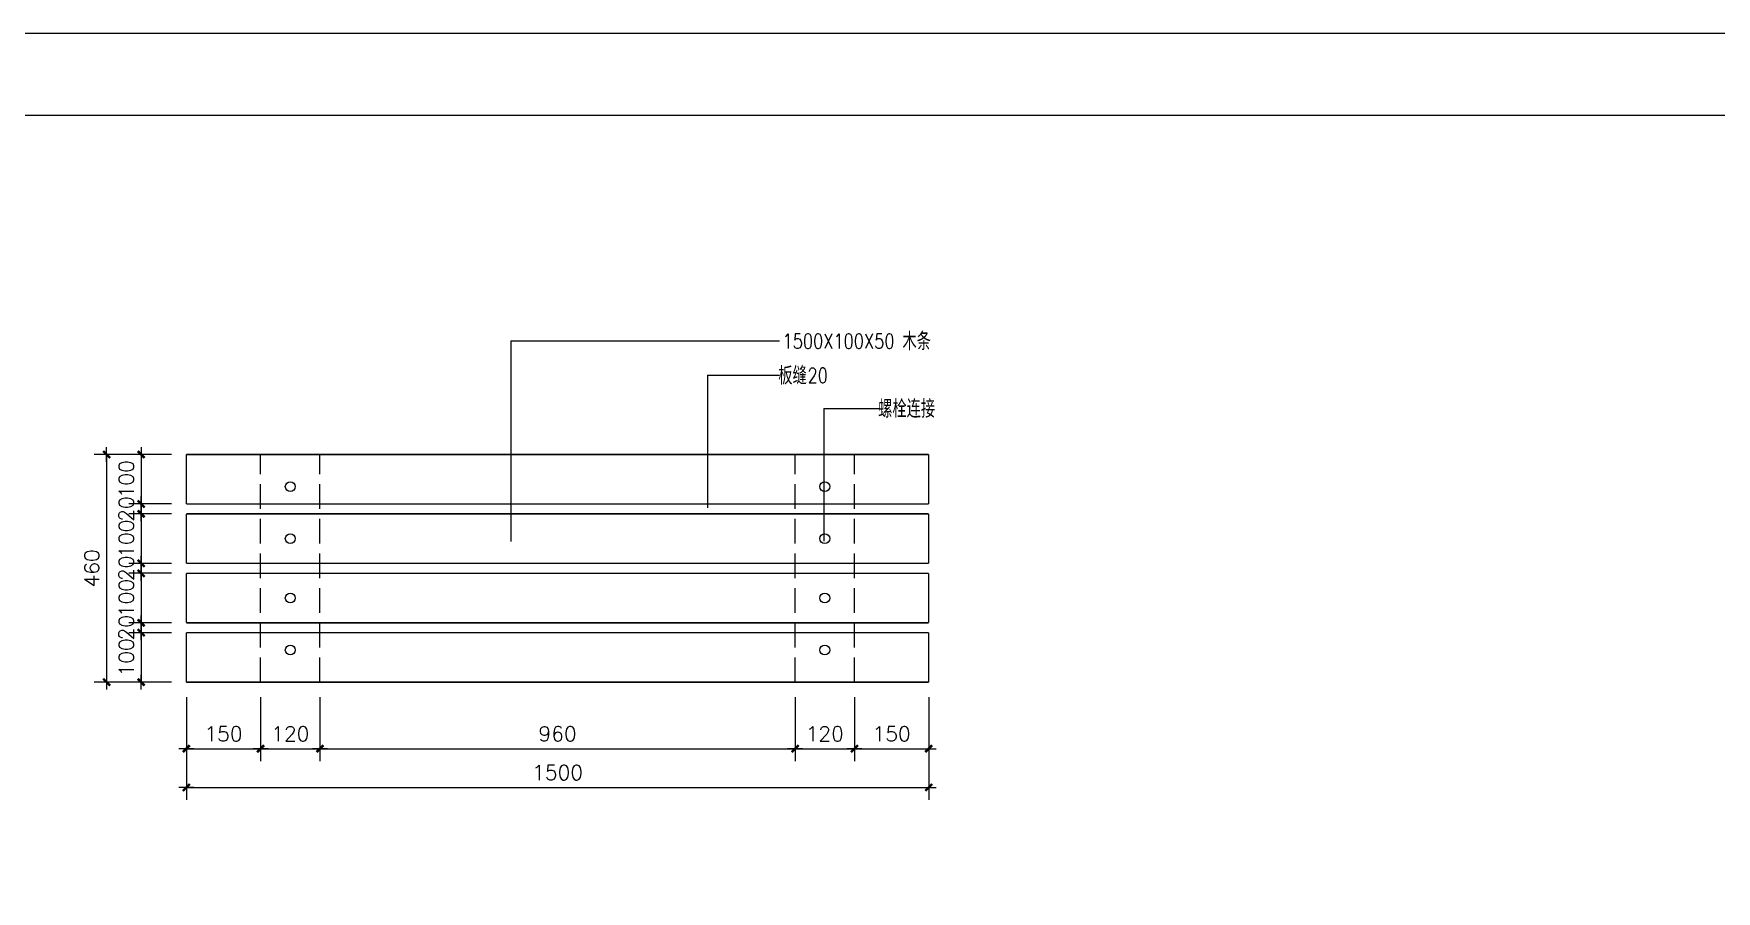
# Model space of a CAD drawing. Extents: x 1035948 to 1665131, y -158296 to 142149.
# Drawn here: x 1200667 to 1204067, y 14286 to 16019 of the extents above; entities that cross this region are included whole.
import ezdxf

# ---------------------------------------------------------------- set-up
doc = ezdxf.new("R2010")
doc.units = 0
doc.header["$LTSCALE"] = 200
doc.header["$MEASUREMENT"] = 0
doc.linetypes.add('ACAD_ISO04W100', pattern=[30.5, 24, -3, 0.5, -3])
doc.linetypes.add('DASH', pattern=[0.35, 0.25, -0.1])
doc.layers.get('0').update_dxf_attribs({"linetype": 'CONTINUOUS'})
doc.layers.get('DEFPOINTS').update_dxf_attribs({"linetype": 'CONTINUOUS'})
for name, color, linetype in [('HATCH', 7, 'CONTINUOUS'), ('PUB_DIM', 3, 'CONTINUOUS'), ('PUB_TEXT', 7, 'CONTINUOUS'), ('ZXX', 6, 'ACAD_ISO04W100')]:
    doc.layers.add(name, color=color, linetype=linetype)
doc.styles.add('_SIMPLEX', font='SIMPLEX.shx', dxfattribs={"width": 0.6})
doc.styles.add('DIM_FONT', font='SIMPLEX.shx', dxfattribs={"width": 0.8})
doc.styles.add('HZ', font='simplex.shx', dxfattribs={"bigfont": 'hztxt.shx'})
doc.dimstyles.new('DIMN10', dxfattribs={"dimscale": 0.1, "dimtxt": 300, "dimasz": 1, "dimexe": 250, "dimexo": 300, "dimgap": 150, "dimtad": 1, "dimdec": 0, "dimzin": 0, "dimdsep": 46, "dimtxsty": 'DIM_FONT', "dimblk": '_DIMX', "dimcen": 0.09, "dimclrt": 7, "dimadec": 0, "dimazin": 0, "dimtfac": 1, "dimtdec": 0, "dimtix": 1, "dimtmove": 2, "dimatfit": 3, "dimldrblk": '_DIMX', "dimfxl": 0, "dimtolj": 1, "dimtzin": 0, "dimarcsym": 0})

# ---------------------------------------------------------------- blocks, each defined once
blk = doc.blocks.new('_DIMX')
blk.add_line((-150, 0), (150, 0))
at = {"const_width": 50}
blk.add_lwpolyline([(-70, -70), (70, 70)], dxfattribs=at)
blk = doc.blocks.new('*D700')
at = {"layer": 'DEFPOINTS', "color": 0}
for p in [(1202325.6, 14708.5), (1202475.6, 14708.5), (1202475.6, 14574.2)]:
    blk.add_point(p, dxfattribs=at)
at = {"layer": 'PUB_DIM', "color": 0, "lineweight": -2}
for p, q in [((1202325.6, 14678.5), (1202325.6, 14549.2)), ((1202475.6, 14678.5), (1202475.6, 14549.2)), ((1202325.7, 14574.2), (1202475.5, 14574.2))]:
    blk.add_line(p, q, dxfattribs=at)
at = {"layer": 'PUB_DIM', "color": 0, "lineweight": -2, "xscale": 0.1, "yscale": 0.1, "zscale": 0.1, "rotation": 180}
blk.add_blockref('_DIMX', (1202325.6, 14574.2), dxfattribs=at)
at = {"layer": 'PUB_DIM', "color": 0, "lineweight": -2, "xscale": 0.1, "yscale": 0.1, "zscale": 0.1}
blk.add_blockref('_DIMX', (1202475.6, 14574.2), dxfattribs=at)
at = {"layer": 'PUB_DIM', "color": 7, "insert": (1202400.6, 14604.2), "char_height": 30, "attachment_point": 5, "style": 'HZ'}
blk.add_mtext('\\A1;150', dxfattribs=at)
blk = doc.blocks.new('*D699')
at = {"layer": 'DEFPOINTS', "color": 0}
for p in [(1202205.6, 14708.5), (1202325.6, 14708.5), (1202325.6, 14574.2)]:
    blk.add_point(p, dxfattribs=at)
at = {"layer": 'PUB_DIM', "color": 0, "lineweight": -2}
for p, q in [((1202205.6, 14678.5), (1202205.6, 14549.2)), ((1202325.6, 14678.5), (1202325.6, 14549.2)), ((1202205.7, 14574.2), (1202325.5, 14574.2))]:
    blk.add_line(p, q, dxfattribs=at)
at = {"layer": 'PUB_DIM', "color": 0, "lineweight": -2, "xscale": 0.1, "yscale": 0.1, "zscale": 0.1, "rotation": 180}
blk.add_blockref('_DIMX', (1202205.6, 14574.2), dxfattribs=at)
at = {"layer": 'PUB_DIM', "color": 0, "lineweight": -2, "xscale": 0.1, "yscale": 0.1, "zscale": 0.1}
blk.add_blockref('_DIMX', (1202325.6, 14574.2), dxfattribs=at)
at = {"layer": 'PUB_DIM', "color": 7, "insert": (1202265.6, 14604.2), "char_height": 30, "attachment_point": 5, "style": 'HZ'}
blk.add_mtext('\\A1;120', dxfattribs=at)
blk = doc.blocks.new('*D698')
at = {"layer": 'DEFPOINTS', "color": 0}
for p in [(1201245.6, 14708.5), (1202205.6, 14708.5), (1202205.6, 14574.2)]:
    blk.add_point(p, dxfattribs=at)
at = {"layer": 'PUB_DIM', "color": 0, "lineweight": -2}
for p, q in [((1201245.6, 14678.5), (1201245.6, 14549.2)), ((1202205.6, 14678.5), (1202205.6, 14549.2)), ((1201245.7, 14574.2), (1202205.5, 14574.2))]:
    blk.add_line(p, q, dxfattribs=at)
at = {"layer": 'PUB_DIM', "color": 0, "lineweight": -2, "xscale": 0.1, "yscale": 0.1, "zscale": 0.1, "rotation": 180}
blk.add_blockref('_DIMX', (1201245.6, 14574.2), dxfattribs=at)
at = {"layer": 'PUB_DIM', "color": 0, "lineweight": -2, "xscale": 0.1, "yscale": 0.1, "zscale": 0.1}
blk.add_blockref('_DIMX', (1202205.6, 14574.2), dxfattribs=at)
at = {"layer": 'PUB_DIM', "color": 7, "insert": (1201725.6, 14604.2), "char_height": 30, "attachment_point": 5, "style": 'HZ'}
blk.add_mtext('\\A1;960', dxfattribs=at)
blk = doc.blocks.new('*D697')
at = {"layer": 'DEFPOINTS', "color": 0}
for p in [(1201125.6, 14708.5), (1201245.6, 14708.5), (1201245.6, 14574.2)]:
    blk.add_point(p, dxfattribs=at)
at = {"layer": 'PUB_DIM', "color": 0, "lineweight": -2}
for p, q in [((1201125.6, 14678.5), (1201125.6, 14549.2)), ((1201245.6, 14678.5), (1201245.6, 14549.2)), ((1201125.7, 14574.2), (1201245.5, 14574.2))]:
    blk.add_line(p, q, dxfattribs=at)
at = {"layer": 'PUB_DIM', "color": 0, "lineweight": -2, "xscale": 0.1, "yscale": 0.1, "zscale": 0.1, "rotation": 180}
blk.add_blockref('_DIMX', (1201125.6, 14574.2), dxfattribs=at)
at = {"layer": 'PUB_DIM', "color": 0, "lineweight": -2, "xscale": 0.1, "yscale": 0.1, "zscale": 0.1}
blk.add_blockref('_DIMX', (1201245.6, 14574.2), dxfattribs=at)
at = {"layer": 'PUB_DIM', "color": 7, "insert": (1201185.6, 14604.2), "char_height": 30, "attachment_point": 5, "style": 'HZ'}
blk.add_mtext('\\A1;120', dxfattribs=at)
blk = doc.blocks.new('*D696')
at = {"layer": 'DEFPOINTS', "color": 0}
for p in [(1200975.6, 15168.5), (1200814.5, 14708.5), (1200975.6, 14708.5)]:
    blk.add_point(p, dxfattribs=at)
at = {"layer": 'PUB_DIM', "color": 0, "lineweight": -2}
for p, q in [((1200945.6, 15168.5), (1200789.5, 15168.5)), ((1200814.5, 15168.4), (1200814.5, 14708.6)), ((1200945.6, 14708.5), (1200789.5, 14708.5))]:
    blk.add_line(p, q, dxfattribs=at)
at = {"layer": 'PUB_DIM', "color": 0, "lineweight": -2, "xscale": 0.1, "yscale": 0.1, "zscale": 0.1}
for p, rotation in [((1200814.5, 15168.5), 90), ((1200814.5, 14708.5), 270)]:
    blk.add_blockref('_DIMX', p, dxfattribs=dict(at, rotation=rotation))
at = {"layer": 'PUB_DIM', "color": 7, "insert": (1200784.5, 14938.5), "char_height": 30, "attachment_point": 5, "rotation": 90, "style": 'HZ'}
blk.add_mtext('\\A1;460', dxfattribs=at)
blk = doc.blocks.new('*D695')
at = {"layer": 'DEFPOINTS', "color": 0}
for p in [(1200975.6, 14808.5), (1200884.3, 14708.5), (1200975.6, 14708.5)]:
    blk.add_point(p, dxfattribs=at)
at = {"layer": 'PUB_DIM', "color": 0, "lineweight": -2}
for p, q in [((1200945.6, 14808.5), (1200859.3, 14808.5)), ((1200884.3, 14808.6), (1200884.3, 14808.7)), ((1200884.3, 14808.5), (1200884.3, 14708.5)), ((1200945.6, 14708.5), (1200859.3, 14708.5)), ((1200884.3, 14708.4), (1200884.3, 14708.3))]:
    blk.add_line(p, q, dxfattribs=at)
at = {"layer": 'PUB_DIM', "color": 0, "lineweight": -2, "xscale": 0.1, "yscale": 0.1, "zscale": 0.1}
for p, rotation in [((1200884.3, 14808.5), 270), ((1200884.3, 14708.5), 90)]:
    blk.add_blockref('_DIMX', p, dxfattribs=dict(at, rotation=rotation))
at = {"layer": 'PUB_DIM', "color": 7, "insert": (1200854.3, 14758.5), "char_height": 30, "attachment_point": 5, "rotation": 90, "style": 'HZ'}
blk.add_mtext('\\A1;100', dxfattribs=at)
blk = doc.blocks.new('*D694')
at = {"layer": 'DEFPOINTS', "color": 0}
for p in [(1200975.6, 14828.5), (1200884.3, 14808.5), (1200975.6, 14808.5)]:
    blk.add_point(p, dxfattribs=at)
at = {"layer": 'PUB_DIM', "color": 0, "lineweight": -2}
for p, q in [((1200945.6, 14828.5), (1200859.3, 14828.5)), ((1200884.3, 14828.6), (1200884.3, 14828.7)), ((1200884.3, 14828.5), (1200884.3, 14808.5)), ((1200945.6, 14808.5), (1200859.3, 14808.5)), ((1200884.3, 14808.4), (1200884.3, 14808.3))]:
    blk.add_line(p, q, dxfattribs=at)
at = {"layer": 'PUB_DIM', "color": 0, "lineweight": -2, "xscale": 0.1, "yscale": 0.1, "zscale": 0.1}
for p, rotation in [((1200884.3, 14828.5), 270), ((1200884.3, 14808.5), 90)]:
    blk.add_blockref('_DIMX', p, dxfattribs=dict(at, rotation=rotation))
at = {"layer": 'PUB_DIM', "color": 7, "insert": (1200854.3, 14818.5), "char_height": 30, "attachment_point": 5, "rotation": 90, "style": 'HZ'}
blk.add_mtext('\\A1;20', dxfattribs=at)
blk = doc.blocks.new('*D693')
at = {"layer": 'DEFPOINTS', "color": 0}
for p in [(1200975.6, 14928.5), (1200884.3, 14828.5), (1200975.6, 14828.5)]:
    blk.add_point(p, dxfattribs=at)
at = {"layer": 'PUB_DIM', "color": 0, "lineweight": -2}
for p, q in [((1200945.6, 14928.5), (1200859.3, 14928.5)), ((1200884.3, 14928.6), (1200884.3, 14928.7)), ((1200884.3, 14928.5), (1200884.3, 14828.5)), ((1200945.6, 14828.5), (1200859.3, 14828.5)), ((1200884.3, 14828.4), (1200884.3, 14828.3))]:
    blk.add_line(p, q, dxfattribs=at)
at = {"layer": 'PUB_DIM', "color": 0, "lineweight": -2, "xscale": 0.1, "yscale": 0.1, "zscale": 0.1}
for p, rotation in [((1200884.3, 14928.5), 270), ((1200884.3, 14828.5), 90)]:
    blk.add_blockref('_DIMX', p, dxfattribs=dict(at, rotation=rotation))
at = {"layer": 'PUB_DIM', "color": 7, "insert": (1200854.3, 14878.5), "char_height": 30, "attachment_point": 5, "rotation": 90, "style": 'HZ'}
blk.add_mtext('\\A1;100', dxfattribs=at)
blk = doc.blocks.new('*D692')
at = {"layer": 'DEFPOINTS', "color": 0}
for p in [(1200884.3, 14928.5), (1200975.6, 14948.5), (1200975.6, 14928.5)]:
    blk.add_point(p, dxfattribs=at)
at = {"layer": 'PUB_DIM', "color": 0, "lineweight": -2}
for p, q in [((1200945.6, 14948.5), (1200859.3, 14948.5)), ((1200945.6, 14928.5), (1200859.3, 14928.5)), ((1200884.3, 14948.6), (1200884.3, 14948.7)), ((1200884.3, 14948.5), (1200884.3, 14928.5)), ((1200884.3, 14928.4), (1200884.3, 14928.3))]:
    blk.add_line(p, q, dxfattribs=at)
at = {"layer": 'PUB_DIM', "color": 0, "lineweight": -2, "xscale": 0.1, "yscale": 0.1, "zscale": 0.1}
for p, rotation in [((1200884.3, 14948.5), 270), ((1200884.3, 14928.5), 90)]:
    blk.add_blockref('_DIMX', p, dxfattribs=dict(at, rotation=rotation))
at = {"layer": 'PUB_DIM', "color": 7, "insert": (1200854.3, 14938.5), "char_height": 30, "attachment_point": 5, "rotation": 90, "style": 'HZ'}
blk.add_mtext('\\A1;20', dxfattribs=at)
blk = doc.blocks.new('*D691')
at = {"layer": 'DEFPOINTS', "color": 0}
for p in [(1200975.6, 15048.5), (1200884.3, 14948.5), (1200975.6, 14948.5)]:
    blk.add_point(p, dxfattribs=at)
at = {"layer": 'PUB_DIM', "color": 0, "lineweight": -2}
for p, q in [((1200945.6, 15048.5), (1200859.3, 15048.5)), ((1200884.3, 15048.6), (1200884.3, 15048.7)), ((1200884.3, 15048.5), (1200884.3, 14948.5)), ((1200945.6, 14948.5), (1200859.3, 14948.5)), ((1200884.3, 14948.4), (1200884.3, 14948.3))]:
    blk.add_line(p, q, dxfattribs=at)
at = {"layer": 'PUB_DIM', "color": 0, "lineweight": -2, "xscale": 0.1, "yscale": 0.1, "zscale": 0.1}
for p, rotation in [((1200884.3, 15048.5), 270), ((1200884.3, 14948.5), 90)]:
    blk.add_blockref('_DIMX', p, dxfattribs=dict(at, rotation=rotation))
at = {"layer": 'PUB_DIM', "color": 7, "insert": (1200854.3, 14998.5), "char_height": 30, "attachment_point": 5, "rotation": 90, "style": 'HZ'}
blk.add_mtext('\\A1;100', dxfattribs=at)
blk = doc.blocks.new('*D690')
at = {"layer": 'DEFPOINTS', "color": 0}
for p in [(1200975.6, 15068.5), (1200884.3, 15048.5), (1200975.6, 15048.5)]:
    blk.add_point(p, dxfattribs=at)
at = {"layer": 'PUB_DIM', "color": 0, "lineweight": -2}
for p, q in [((1200945.6, 15068.5), (1200859.3, 15068.5)), ((1200884.3, 15068.6), (1200884.3, 15068.7)), ((1200884.3, 15068.5), (1200884.3, 15048.5)), ((1200945.6, 15048.5), (1200859.3, 15048.5)), ((1200884.3, 15048.4), (1200884.3, 15048.3))]:
    blk.add_line(p, q, dxfattribs=at)
at = {"layer": 'PUB_DIM', "color": 0, "lineweight": -2, "xscale": 0.1, "yscale": 0.1, "zscale": 0.1}
for p, rotation in [((1200884.3, 15068.5), 270), ((1200884.3, 15048.5), 90)]:
    blk.add_blockref('_DIMX', p, dxfattribs=dict(at, rotation=rotation))
at = {"layer": 'PUB_DIM', "color": 7, "insert": (1200854.3, 15058.5), "char_height": 30, "attachment_point": 5, "rotation": 90, "style": 'HZ'}
blk.add_mtext('\\A1;20', dxfattribs=at)
blk = doc.blocks.new('*D689')
at = {"layer": 'DEFPOINTS', "color": 0}
for p in [(1200975.6, 15168.5), (1200884.3, 15068.5), (1200975.6, 15068.5)]:
    blk.add_point(p, dxfattribs=at)
at = {"layer": 'PUB_DIM', "color": 0, "lineweight": -2}
for p, q in [((1200945.6, 15168.5), (1200859.3, 15168.5)), ((1200884.3, 15168.6), (1200884.3, 15168.7)), ((1200884.3, 15168.5), (1200884.3, 15068.5)), ((1200945.6, 15068.5), (1200859.3, 15068.5)), ((1200884.3, 15068.4), (1200884.3, 15068.3))]:
    blk.add_line(p, q, dxfattribs=at)
at = {"layer": 'PUB_DIM', "color": 0, "lineweight": -2, "xscale": 0.1, "yscale": 0.1, "zscale": 0.1}
for p, rotation in [((1200884.3, 15168.5), 270), ((1200884.3, 15068.5), 90)]:
    blk.add_blockref('_DIMX', p, dxfattribs=dict(at, rotation=rotation))
at = {"layer": 'PUB_DIM', "color": 7, "insert": (1200854.3, 15118.5), "char_height": 30, "attachment_point": 5, "rotation": 90, "style": 'HZ'}
blk.add_mtext('\\A1;100', dxfattribs=at)
blk = doc.blocks.new('*D688')
at = {"layer": 'DEFPOINTS', "color": 0}
for p in [(1200975.6, 14629), (1202475.6, 14629), (1202475.6, 14495.9)]:
    blk.add_point(p, dxfattribs=at)
at = {"layer": 'PUB_DIM', "color": 0, "lineweight": -2}
for p, q in [((1200975.6, 14599), (1200975.6, 14470.9)), ((1202475.6, 14599), (1202475.6, 14470.9)), ((1200975.7, 14495.9), (1202475.5, 14495.9))]:
    blk.add_line(p, q, dxfattribs=at)
at = {"layer": 'PUB_DIM', "color": 0, "lineweight": -2, "xscale": 0.1, "yscale": 0.1, "zscale": 0.1, "rotation": 180}
blk.add_blockref('_DIMX', (1200975.6, 14495.9), dxfattribs=at)
at = {"layer": 'PUB_DIM', "color": 0, "lineweight": -2, "xscale": 0.1, "yscale": 0.1, "zscale": 0.1}
blk.add_blockref('_DIMX', (1202475.6, 14495.9), dxfattribs=at)
at = {"layer": 'PUB_DIM', "color": 7, "insert": (1201725.6, 14525.9), "char_height": 30, "attachment_point": 5, "style": 'HZ'}
blk.add_mtext('\\A1;1500', dxfattribs=at)
blk = doc.blocks.new('*D687')
at = {"layer": 'DEFPOINTS', "color": 0}
for p in [(1200975.6, 14708.5), (1201125.6, 14708.5), (1201125.6, 14574.2)]:
    blk.add_point(p, dxfattribs=at)
at = {"layer": 'PUB_DIM', "color": 0, "lineweight": -2}
for p, q in [((1200975.6, 14678.5), (1200975.6, 14549.2)), ((1201125.6, 14678.5), (1201125.6, 14549.2)), ((1200975.7, 14574.2), (1201125.5, 14574.2))]:
    blk.add_line(p, q, dxfattribs=at)
at = {"layer": 'PUB_DIM', "color": 0, "lineweight": -2, "xscale": 0.1, "yscale": 0.1, "zscale": 0.1, "rotation": 180}
blk.add_blockref('_DIMX', (1200975.6, 14574.2), dxfattribs=at)
at = {"layer": 'PUB_DIM', "color": 0, "lineweight": -2, "xscale": 0.1, "yscale": 0.1, "zscale": 0.1}
blk.add_blockref('_DIMX', (1201125.6, 14574.2), dxfattribs=at)
at = {"layer": 'PUB_DIM', "color": 7, "insert": (1201050.6, 14604.2), "char_height": 30, "attachment_point": 5, "style": 'HZ'}
blk.add_mtext('\\A1;150', dxfattribs=at)

msp = doc.modelspace()

# ---------------------------------------------------------------- linework, layer by layer
at = {"color": 151}
msp.add_lwpolyline([(1208765.23416, 9088.51561), (1208765.23416, 16018.51561), (1198964.23416, 16018.51561), (1198964.23416, 9088.51561)], close=True, dxfattribs=at)
at = {"color": 5}
msp.add_lwpolyline([(1208600.23416, 9253.51561), (1208600.23416, 15853.51561), (1199294.23416, 15853.51561), (1199294.23416, 9253.51561)], close=True, dxfattribs=at)
at = {"layer": 'HATCH', "linetype": 'DASH'}
for p, q in [((1201125.60027, 14708.50526), (1201125.60027, 15168.50526)), ((1201245.60027, 14708.50526), (1201245.60027, 15168.50526)), ((1202205.60027, 14708.50526), (1202205.60027, 15168.50526)), ((1202325.60027, 14708.50526), (1202325.60027, 15168.50526))]:
    msp.add_line(p, q, dxfattribs=at)
at = {"layer": 'HATCH'}
for centre in [(1201185.60027, 15103.50526), (1202265.60027, 15103.50526), (1201185.60027, 14998.50526), (1202265.60027, 14998.50526), (1201185.60027, 14878.50526), (1202265.60027, 14878.50526), (1201185.60027, 14773.50526), (1202265.60027, 14773.50526)]:
    msp.add_circle(centre, 10, dxfattribs=at)
at = {"layer": 'PUB_TEXT'}
for p, q in [((1201631.44856, 15397.86546), (1201631.44856, 14992.65812)), ((1201631.44856, 15397.86546), (1202174.04434, 15397.86546)), ((1202028.69905, 15328.53529), (1202028.69905, 15060.42289)), ((1202028.69905, 15328.53529), (1202174.04434, 15328.53529)), ((1202263.99369, 15261.3589), (1202263.99369, 14993.24651)), ((1202263.99369, 15261.3589), (1202375.72527, 15261.3589))]:
    msp.add_line(p, q, dxfattribs=at)
at = {"layer": 'ZXX', "const_width": 3}
for points in [[(1200975.60027, 15168.50526), (1200975.60027, 15068.50526)], [(1200975.60027, 15168.50526), (1202475.60027, 15168.50526)], [(1202475.60027, 15168.50526), (1202475.60027, 15068.50526)], [(1200975.60027, 15068.50526), (1202475.60027, 15068.50526)], [(1200975.60027, 15048.50526), (1200975.60027, 14948.50526)], [(1200975.60027, 15048.50526), (1202475.60027, 15048.50526)], [(1202475.60027, 15048.50526), (1202475.60027, 14948.50526)], [(1200975.60027, 14948.50526), (1202475.60027, 14948.50526)], [(1200975.60027, 14928.50526), (1200975.60027, 14828.50526)], [(1200975.60027, 14928.50526), (1202475.60027, 14928.50526)], [(1202475.60027, 14928.50526), (1202475.60027, 14828.50526)], [(1200975.60027, 14828.50526), (1202475.60027, 14828.50526)], [(1200975.60027, 14808.50526), (1200975.60027, 14708.50526)], [(1200975.60027, 14808.50526), (1202475.60027, 14808.50526)], [(1202475.60027, 14808.50526), (1202475.60027, 14708.50526)], [(1200975.60027, 14708.50526), (1202475.60027, 14708.50526)]]:
    msp.add_lwpolyline(points, dxfattribs=at)

# ---------------------------------------------------------------- texts
at = {"width": 0.8}
for s, height, style, p in [('1500X100X50', 30, '_SIMPLEX', (1202180.19532, 15382.49265)), ('木条', 36, 'HZ', (1202422.46416, 15379.09885)), ('板缝', 36, 'HZ', (1202171.70472, 15309.76868)), ('20', 30, '_SIMPLEX', (1202230.62342, 15313.16248)), ('螺栓连接', 36, 'HZ', (1202373.38565, 15242.59229))]:
    msp.add_text(s, height=height, dxfattribs=dict(at, style=style)).set_placement(p)

# ---------------------------------------------------------------- dimensions: what is measured, and where the dimension line sits
at = {"layer": 'PUB_DIM'}
for p1, p2, distance, picture, middle in [((1200975.60027, 15168.50526), (1200975.60027, 14708.50526), -161.07729, '*D696', (1200784.52297, 14938.50526)), ((1200975.60027, 15168.50526), (1200975.60027, 15068.50526), -91.27074, '*D689', (1200854.32953, 15118.50526)), ((1200975.60027, 15068.50526), (1200975.60027, 15048.50526), -91.27074, '*D690', (1200854.32953, 15058.50526)), ((1200975.60027, 15048.50526), (1200975.60027, 14948.50526), -91.27074, '*D691', (1200854.32953, 14998.50526)), ((1200975.60027, 14948.50526), (1200975.60027, 14928.50526), -91.27074, '*D692', (1200854.32953, 14938.50526)), ((1200975.60027, 14928.50526), (1200975.60027, 14828.50526), -91.27074, '*D693', (1200854.32953, 14878.50526)), ((1200975.60027, 14828.50526), (1200975.60027, 14808.50526), -91.27074, '*D694', (1200854.32953, 14818.50526)), ((1200975.60027, 14808.50526), (1200975.60027, 14708.50526), -91.27074, '*D695', (1200854.32953, 14758.50526)), ((1200975.60027, 14708.50526), (1201125.60027, 14708.50526), -134.32696, '*D687', (1201050.60027, 14604.1783)), ((1201125.60027, 14708.50526), (1201245.60027, 14708.50526), -134.32696, '*D697', (1201185.60027, 14604.1783)), ((1201245.60027, 14708.50526), (1202205.60027, 14708.50526), -134.32696, '*D698', (1201725.60027, 14604.1783)), ((1202205.60027, 14708.50526), (1202325.60027, 14708.50526), -134.32696, '*D699', (1202265.60027, 14604.1783)), ((1202325.60027, 14708.50526), (1202475.60027, 14708.50526), -134.32696, '*D700', (1202400.60027, 14604.1783)), ((1200975.60027, 14628.98889), (1202475.60027, 14628.98889), -133.11152, '*D688', (1201725.60027, 14525.87737))]:
    dim = msp.add_aligned_dim(p1=p1, p2=p2, distance=distance, dimstyle='DIMN10', override={"dimtxsty": 'HZ'}, dxfattribs=at)
    dim.commit()
    dim.dimension.update_dxf_attribs({"geometry": picture, "text_midpoint": middle})

doc.saveas('drawing.dxf')
